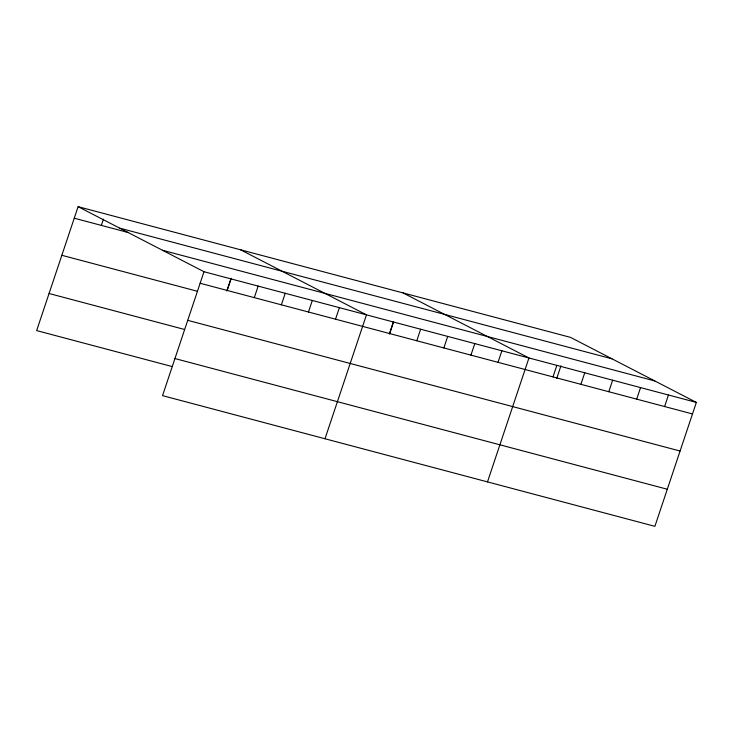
<?xml version="1.0" encoding="UTF-8"?>
<svg xmlns="http://www.w3.org/2000/svg" width="733" height="733" viewBox="0 0 733 733"><rect width="100%" height="100%" fill="white"/><g stroke="black" fill="none" stroke-linecap="round" stroke-linejoin="round"><path stroke-width="1.1" d="M78.11 206.669L203.994 271.723L162.534 395.637L654.89 526.331L696.35 402.408L570.466 337.363L78.11 206.669L36.65 330.592L172.044 366.527M101.337 225.398L103.435 219.103M226.809 291.001L231.06 278.293M227.212 290.442L231.069 278.906M254.296 297.635L258.153 286.099M281.371 304.818L285.229 293.282M308.456 312.011L312.313 300.475M335.531 319.194L339.388 307.658M325.003 438.765L366.473 314.851L240.589 249.797M389.278 334.129L393.539 321.411M389.69 333.57L393.548 322.034M416.765 340.763L420.632 329.227M443.85 347.946L447.707 336.41M470.925 355.139L474.792 343.603M498.009 362.322L501.867 350.786M487.482 481.893L528.951 357.979L403.068 292.925M552.994 376.918L556.851 365.382M556.686 378.567L560.937 365.849M580.893 384.321L584.751 372.785M608.793 391.724L612.651 380.189M636.693 399.137L640.55 387.601M664.593 406.54L668.45 395.005M119.653 228.137L612.009 358.831M74.253 218.205L128.412 232.581M162.451 250.255L654.807 380.94M203.994 271.723L696.35 402.408M200.136 283.259L692.493 413.943M61.847 255.295L197.241 291.23M187.721 320.339L680.077 451.033M49.056 293.502L184.459 329.447M174.94 358.556L667.296 489.241"/></g></svg>
